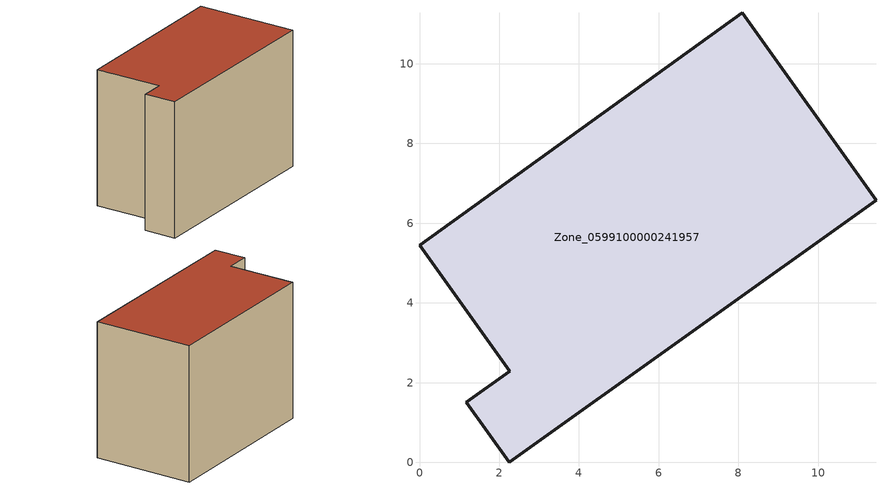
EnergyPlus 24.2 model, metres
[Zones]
Zone_0599100000241957
 floor ground (C_G): 8.1,11.28 11.45,6.57 2.25,0 1.17,1.51 2.26,2.29 0,5.45 z0
 wall outside (C_F): 11.45,6.57 8.1,11.28 0,5.45 2.26,2.29 1.17,1.51 2.25,0 11.45,6.57 z0:7.8
 roof outside (C_R): 2.25,0 11.45,6.57 8.1,11.28 0,5.45 2.26,2.29 1.17,1.51 z7.8
[BUILDING]
Pand.0599100000241957: North Axis=0; Terrain=City; Loads Convergence Tolerance Value=0.04; Temperature Convergence Tolerance Value=0.4; Solar Distribution=FullExterior; Maximum Number of Warmup Days=25; Minimum Number of Warmup Days=1
[Site:Location]
Rotterdam.The.Hague.AP_ZH_NLD Design_Conditions: Latitude=51.96; Longitude=4.45; Time Zone=1; Elevation=-4.5
[SITE:GROUNDTEMPERATURE:BUILDINGSURFACE]
18, 18, 18, 18, 18, 18, 18, 18, 18, 18, 18, 18
[MATERIAL] Thermal Absorptance=0.9; Solar Absorptance=0.7; Visible Absorptance=0.7
Name | Roughness | Thickness | Conductivity | Density | Specific Heat
G.TI.1975-1991 | MediumSmooth | 0.15 | 0.288461 | 540 | 1210
F.TI.1975-1991 | Rough | 0.3 | 0.230769 | 1920 | 840
R.TI.1975-1991 | MediumRough | 0.2 | 0.153846 | 1500 | 1000
[CONSTRUCTION]
C_G: G.TI.1975-1991
C_F: F.TI.1975-1991
C_R: R.TI.1975-1991
[ZONE]
Zone_0599100000241957: Type=1; Multiplier=1; Ceiling Height=Autocalculate; Volume=Autocalculate; Floor Area=autocalculate; Part of Total Floor Area=Yes
[ZONEINFILTRATION:DESIGNFLOWRATE]
Infil_Zone_0599100000241957: Zone or ZoneList or Space or SpaceList=Zone_0599100000241957; Schedule=AlwaysOn; Design Flow Rate Calculation Method=Flow/Area; Flow Rate per Floor Area=0.003; Constant Term Coefficient=1; Temperature Term Coefficient=0; Velocity Term Coefficient=0; Velocity Squared Term Coefficient=0
[HVACTEMPLATE:ZONE:IDEALLOADSAIRSYSTEM]
Zone_0599100000241957: Maximum Heating Supply Air Temperature=50; Minimum Cooling Supply Air Temperature=13; Maximum Heating Supply Air Humidity Ratio=0.0156; Minimum Cooling Supply Air Humidity Ratio=0.0077; Heating Limit=NoLimit; Cooling Limit=NoLimit; Dehumidification Control Type=ConstantSensibleHeatRatio; Cooling Sensible Heat Ratio=0.7; Dehumidification Setpoint=60; Humidification Control Type=None; Humidification Setpoint=30; Outdoor Air Method=None; Outdoor Air Flow Rate per Person=0.00944; Outdoor Air Flow Rate per Zone Floor Area=0; Outdoor Air Flow Rate per Zone=0; Demand Controlled Ventilation Type=None; Outdoor Air Economizer Type=NoEconomizer; Heat Recovery Type=None; Sensible Heat Recovery Effectiveness=0.7; Latent Heat Recovery Effectiveness=0.65
[ZONECONTROL:THERMOSTAT]
ThermostatControl_Zone_0599100000241957: Zone or ZoneList=Zone_0599100000241957; Control Type Schedule=DualSetpointControlType; Control 1=Thermostat_Zone_0599100000241957; Temperature Difference Between Cutout And Setpoint=0
[THERMOSTATSETPOINT:DUALSETPOINT]
Thermostat_Zone_0599100000241957: Heating Setpoint Temperature Schedule=HeatingSetpoint_Zone_0599100000241957; Cooling Setpoint Temperature Schedule=CoolingSetpoint_Zone_0599100000241957
[SCHEDULE:COMPACT]
HeatingSetpoint_Zone_0599100000241957: Through: 12/31, For: AllDays, Until: 24:00, 21
CoolingSetpoint_Zone_0599100000241957: Through: 12/31, For: AllDays, Until: 24:00, 24
DualSetpointControlType: Through: 12/31, For: AllDays, Until: 24:00, 4
AlwaysOn: Through: 12/31, For: AllDays, Until: 24:00, 1
